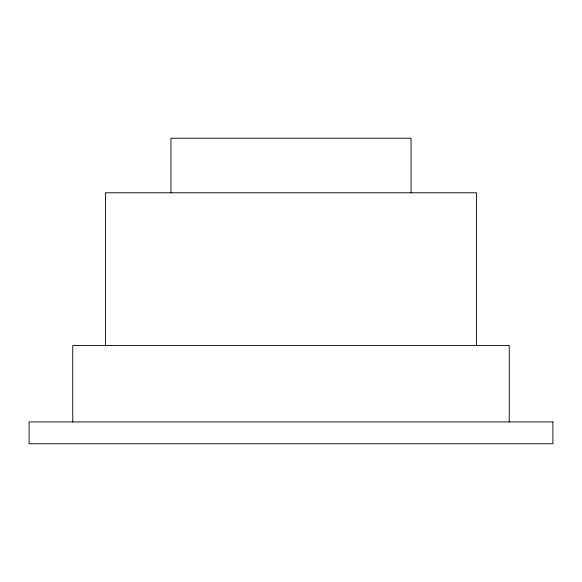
<?xml version="1.0" encoding="UTF-8"?>
<svg xmlns="http://www.w3.org/2000/svg" width="582" height="582" viewBox="0 0 582 582"><rect width="100%" height="100%" fill="white"/><g stroke="black" fill="none" stroke-linecap="round" stroke-linejoin="round"><path stroke-width="0.87" d="M509.25 421.95L509.25 345.562L72.75 345.562L72.75 421.95M476.513 345.562L476.513 192.788L105.488 192.788L105.488 345.562M411.038 192.788L411.038 138.225L170.963 138.225L170.963 192.788M552.9 421.95L29.1 421.95L29.1 443.775L552.9 443.775L552.9 421.95"/></g></svg>
